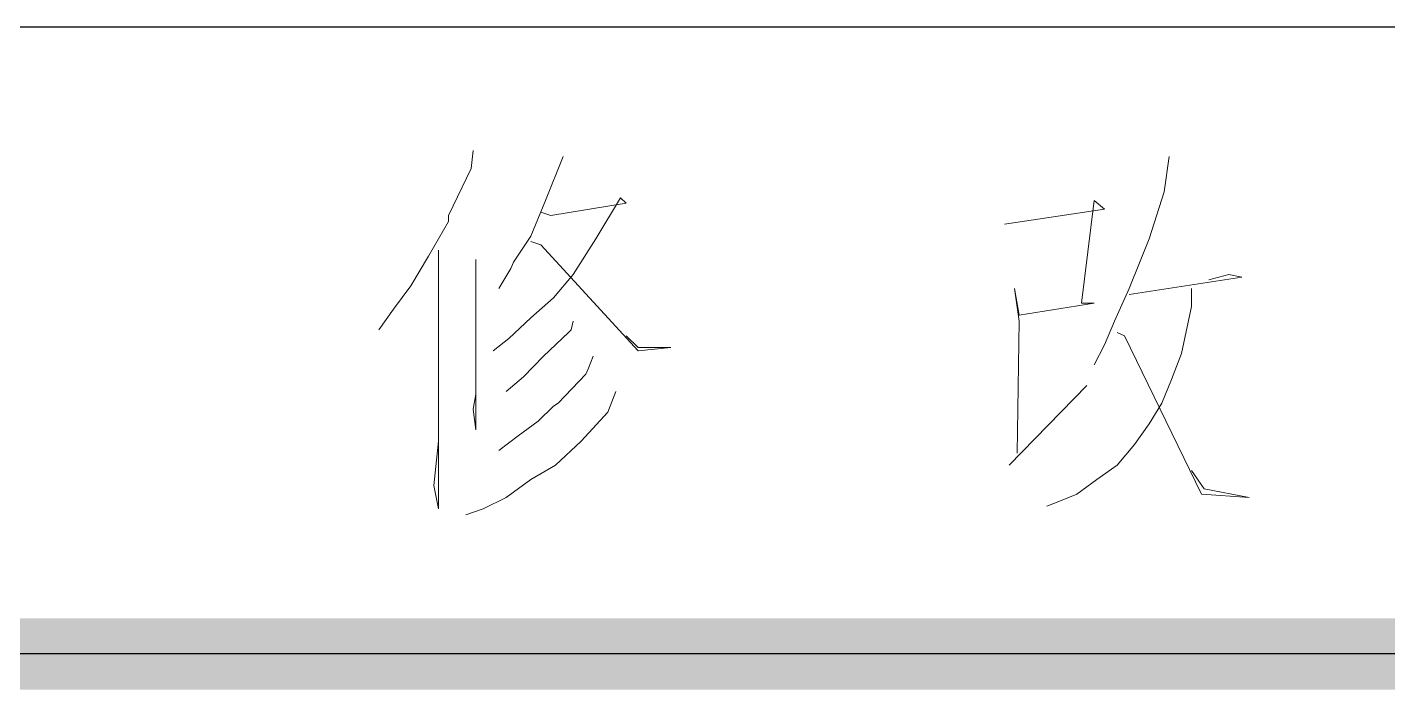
# Model space of a CAD drawing. Extents: x -93062 to 326984, y -142534 to 91021.
# Drawn here: x 110839 to 112358, y 11856 to 12596 of the extents above; entities that cross this region are included whole.
import ezdxf
from ezdxf.enums import TextEntityAlignment as Align

# ---------------------------------------------------------------- set-up
doc = ezdxf.new("R2010")
doc.units = 0
doc.header["$LTSCALE"] = 1000
doc.header["$MEASUREMENT"] = 0
doc.layers.get('0').update_dxf_attribs({"color": 8})
doc.layers.add('Version', color=8, linetype='Continuous')
doc.styles.add('TK', font='GEDITXT.SHX', dxfattribs={"width": 0.85, "height": 3.5, "bigfont": 'DXT.SHX'})

# ---------------------------------------------------------------- blocks, each defined once
blk = doc.blocks.new('GEDI_TQ_2012')
at = {"color": 2, "const_width": 0.8}
blk.add_lwpolyline([(-180, 40), (0, 40)], dxfattribs=at)
blk = doc.blocks.new('GEDI_Version_2012')
at = {"layer": 'Version', "color": 2}
for p, q in [((0, 7), (-180, 7)), ((0, 0), (-180, 0))]:
    blk.add_line(p, q, dxfattribs=at)
at = {"layer": 'Version', "color": 7, "lineweight": 0}
for points in [[(-109.618, 5.624), (-109.64, 5.422), (-109.895, 4.898), (-109.895, 4.831), (-110.119, 4.442), (-110.314, 4.113), (-110.508, 3.851), (-110.673, 3.619)], [(-108.615, 5.557), (-108.81, 5.063), (-108.975, 4.666), (-109.169, 4.375), (-109.199, 4.307), (-109.334, 4.083)], [(-101.846, 5.557), (-101.905, 5.16), (-102.07, 4.636), (-102.294, 4.083), (-102.459, 3.716), (-102.571, 3.454), (-102.684, 3.23)], [(-108.862, 4.936), (-108.75, 4.898), (-107.912, 5.033), (-107.972, 5.093), (-108.249, 4.636), (-108.503, 4.24), (-108.72, 3.978), (-108.975, 3.754), (-109.221, 3.522), (-109.394, 3.387)], [(-103.686, 4.801), (-102.571, 4.966), (-102.684, 5.063), (-102.826, 3.918), (-102.684, 3.918), (-103.521, 3.784), (-103.574, 4.083), (-103.521, 3.716), (-103.544, 2.242)], [(-108.975, 4.607), (-108.862, 4.569), (-107.777, 3.387), (-107.411, 3.424), (-107.777, 3.424), (-107.912, 3.552)], [(-110.007, 4.509), (-110.007, 1.621), (-110.059, 1.883), (-110.007, 2.377)], [(-109.588, 4.405), (-109.588, 2.504), (-109.618, 2.736), (-109.588, 2.901)], [(-102.294, 4.015), (-101.037, 4.21), (-101.18, 4.24), (-101.404, 4.18)], [(-101.599, 4.083), (-101.599, 3.881), (-101.711, 3.357), (-101.823, 3.065), (-101.928, 2.803), (-102.07, 2.571), (-102.235, 2.34), (-102.429, 2.108), (-102.654, 1.95), (-102.878, 1.786), (-103.043, 1.719), (-103.215, 1.651)], [(-108.503, 3.716), (-108.526, 3.619), (-108.556, 3.589), (-108.832, 3.327), (-109.057, 3.095), (-109.251, 2.931)], [(-102.429, 3.589), (-102.347, 3.552), (-101.486, 1.786), (-100.955, 1.748), (-101.456, 1.846), (-101.599, 2.048)], [(-108.279, 3.327), (-108.331, 3.192), (-108.361, 3.125), (-108.668, 2.803), (-108.72, 2.766), (-108.892, 2.601), (-109.117, 2.437), (-109.334, 2.272)], [(-108.024, 2.931), (-108.114, 2.699), (-108.413, 2.377), (-108.698, 2.108), (-108.975, 1.95), (-109.251, 1.748), (-109.506, 1.621), (-109.7, 1.554)], [(-103.634, 2.108), (-102.766, 2.998)]]:
    blk.add_lwpolyline(points, dxfattribs=at)
blk = doc.blocks.new('A$C711966D6')
for name, p in [('GEDI_Version_2012', (584, 50)), ('GEDI_TQ_2012', (584, 10))]:
    blk.add_blockref(name, p)
at = {"style": 'TK', "width": 0.85}
for tag, height, p in [('PROJECTNAME', 4.75, (529, 44)), ('PHASE', 4, (571, 44)), ('DRAWINGNAME', 4.75, (539, 31))]:
    blk.add_attdef(tag, text='', height=height, dxfattribs=at).set_placement(p, align=Align.MIDDLE_CENTER)
for tag, p, height in [('APPROVE', (416, 32.75), 3.5), ('DESIGN', (461, 32.75), 3.5), ('REVIEW1', (416, 25.75), 3.5), ('DRAW', (461, 25.75), 3.5), ('DRAWINGNUMBER', (511, 18.5), 4), ('REVIEW2', (416, 18.75), 3.5), ('PROPORTION', (461, 18.75), 3.5), ('CHECK', (416, 11.75), 3.5), ('DATE', (461, 11.75), 3.5), ('VERSION', (577, 11.75), 3.5)]:
    blk.add_attdef(tag, p, '', height=height, dxfattribs=at)
blk = doc.blocks.new('是飞洒发时')
at = {"xscale": 100, "yscale": 100, "zscale": 100}
blk.add_blockref('A$C711966D6', (0, 0), dxfattribs=at)

msp = doc.modelspace()

# ---------------------------------------------------------------- block references
msp.add_blockref('是飞洒发时', (63898.5, 6896))

doc.saveas('drawing.dxf')
